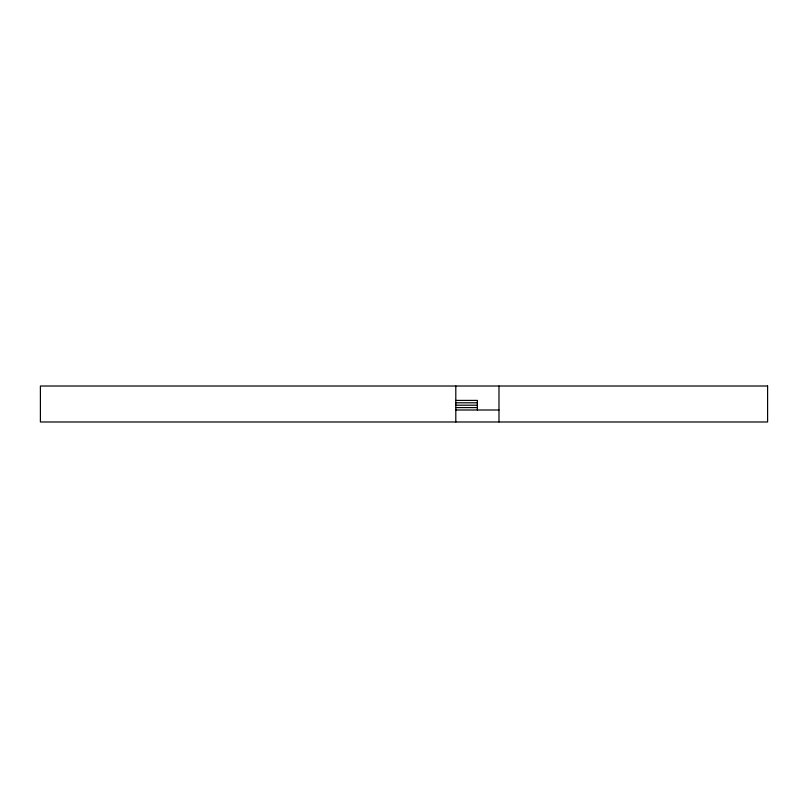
<?xml version="1.0" encoding="UTF-8"?>
<svg xmlns="http://www.w3.org/2000/svg" width="808" height="808" viewBox="0 0 808 808"><rect width="100%" height="100%" fill="white"/><g stroke="black" fill="none" stroke-linecap="round" stroke-linejoin="round"><path stroke-width="1.21" d="M455.803 400.404L477.387 400.404L477.387 409.999M455.803 402.798L477.387 402.798M455.803 405.202L477.387 405.202M455.803 407.596L477.387 407.596M455.803 409.999L498.98 409.999M498.98 386.012L498.98 421.988M455.803 386.012L455.803 421.988M767.6 386.012L40.4 386.012L40.4 421.988L767.6 421.988L767.6 386.012"/></g></svg>
